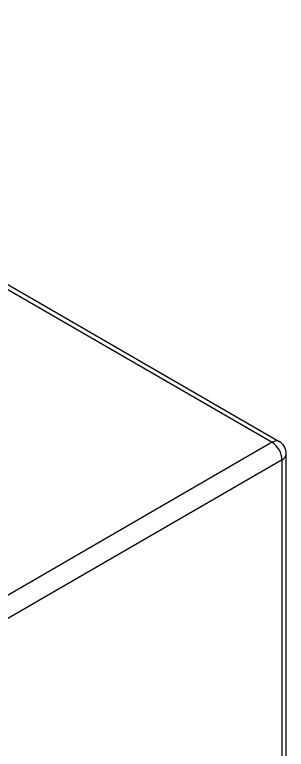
# Model space of a CAD drawing. Header units: millimetres. Extents: x -105 to 105, y -148 to 148.
# Drawn here: x 65.64 to 69.44, y -22.24 to -11.99 of the extents above; entities that cross this region are included whole.
import ezdxf

# ---------------------------------------------------------------- set-up
doc = ezdxf.new("R2010")
doc.units = ezdxf.units.MM
doc.layers.get('0').update_dxf_attribs({"lineweight": 18})

msp = doc.modelspace()

# ---------------------------------------------------------------- linework, layer by layer
at = {"color": 7, "lineweight": 30, "ltscale": 0.298021}
for p, q in [((58.916, -11.996), (69.24, -17.956)), ((59.016, -11.986), (69.34, -17.946))]:
    msp.add_line(p, q, dxfattribs=at)
at = {"color": 7, "lineweight": 30, "ltscale": 0.318434}
for p, q in [((69.24, -17.956), (58.209, -24.325)), ((69.381, -18.201), (58.351, -24.57))]:
    msp.add_line(p, q, dxfattribs=at)
at = {"color": 7, "lineweight": 30, "ltscale": 0.405362}
msp.add_line((69.44, -34.334), (69.44, -18.12), dxfattribs=at)
at = {"color": 7, "lineweight": 30, "ltscale": 0.404166}
msp.add_line((69.381, -34.368), (69.381, -18.201), dxfattribs=at)
at = {"color": 7, "lineweight": 30}
msp.add_arc((69.238, -18.12), 0.202, 0.2183, 59.6643, dxfattribs=at)
for major_axis, start_param, end_param in [((0.1, 0.173), 0, 0.785398), ((0.1, -0.173), 0.785398, 2.356194), ((0.2, 0), 5.497787, 6.283185)]:
    msp.add_ellipse((69.24, -18.12), major_axis=major_axis, ratio=0.57735, start_param=start_param, end_param=end_param, dxfattribs=at)

doc.saveas('drawing.dxf')
